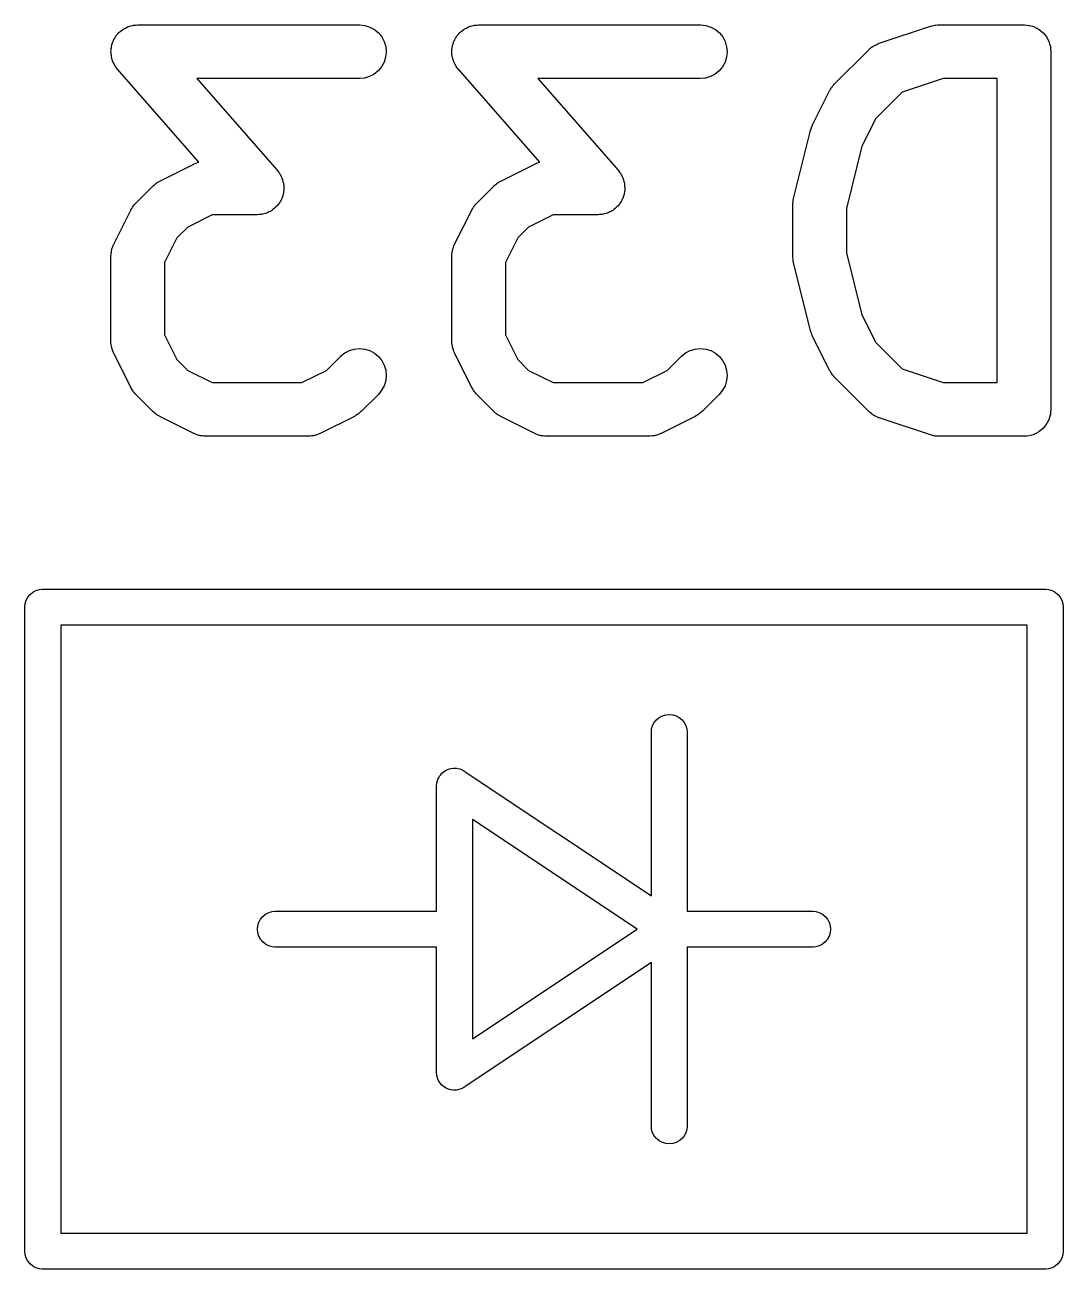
# Model space of a CAD drawing. Extents: x 1.7 to 12.3, y -5.9 to -2.3.
# Drawn here: x 6.2241 to 6.3384, y -4.0687 to -3.9317 of the extents above; entities that cross this region are included whole.
import ezdxf

# ---------------------------------------------------------------- set-up
doc = ezdxf.new("R2010")
doc.units = 0
doc.header["$MEASUREMENT"] = 0
doc.layers.add('BLACK', color=7, linetype='CONTINUOUS')

msp = doc.modelspace()

# ---------------------------------------------------------------- linework, layer by layer
at = {"layer": 'BLACK', "linetype": 'CONTINUOUS'}
for p, q in [((6.23479, -3.93235), (6.23493, -3.93223)), ((6.23493, -3.93223), (6.23503, -3.93218)), ((6.23503, -3.93218), (6.23511, -3.93212)), ((6.23511, -3.93212), (6.23528, -3.93205)), ((6.23528, -3.93205), (6.23544, -3.93196)), ((6.23544, -3.93196), (6.23554, -3.93193)), ((6.23554, -3.93193), (6.23564, -3.93189)), ((6.23564, -3.93189), (6.23582, -3.93185)), ((6.23582, -3.93185), (6.236, -3.93179)), ((6.236, -3.93179), (6.2361, -3.93178)), ((6.2361, -3.93178), (6.2362, -3.93176)), ((6.2362, -3.93176), (6.23638, -3.93176)), ((6.23638, -3.93176), (6.23657, -3.93174)), ((6.23657, -3.93174), (6.26094, -3.93174)), ((6.26094, -3.93174), (6.26098, -3.93174)), ((6.26098, -3.93174), (6.26155, -3.9318)), ((6.26155, -3.9318), (6.2621, -3.93198)), ((6.2621, -3.93198), (6.26261, -3.93225)), ((6.26261, -3.93225), (6.26305, -3.93262)), ((6.27229, -3.93235), (6.27243, -3.93223)), ((6.27243, -3.93223), (6.27252, -3.93218)), ((6.27252, -3.93218), (6.27261, -3.93212)), ((6.27261, -3.93212), (6.27278, -3.93205)), ((6.27278, -3.93205), (6.27294, -3.93196)), ((6.27294, -3.93196), (6.27304, -3.93193)), ((6.27304, -3.93193), (6.27313, -3.93189)), ((6.27313, -3.93189), (6.27331, -3.93185)), ((6.27331, -3.93185), (6.27349, -3.93179)), ((6.27349, -3.93179), (6.27359, -3.93178)), ((6.27359, -3.93178), (6.27369, -3.93176)), ((6.27369, -3.93176), (6.27388, -3.93176)), ((6.27388, -3.93176), (6.27406, -3.93174)), ((6.27406, -3.93174), (6.29844, -3.93174)), ((6.29844, -3.93174), (6.29848, -3.93174)), ((6.29848, -3.93174), (6.29905, -3.9318)), ((6.29905, -3.9318), (6.2996, -3.93198)), ((6.2996, -3.93198), (6.3001, -3.93225)), ((6.3001, -3.93225), (6.30055, -3.93262)), ((6.31812, -3.93376), (6.32375, -3.93189)), ((6.32375, -3.93189), (6.32379, -3.93188)), ((6.32379, -3.93188), (6.32395, -3.93184)), ((6.32395, -3.93184), (6.32411, -3.93179)), ((6.32411, -3.93179), (6.32423, -3.93178)), ((6.32423, -3.93178), (6.32435, -3.93176)), ((6.32435, -3.93176), (6.32452, -3.93175)), ((6.32452, -3.93175), (6.32468, -3.93174)), ((6.32468, -3.93174), (6.33406, -3.93174)), ((6.33406, -3.93174), (6.33408, -3.93174)), ((6.33408, -3.93174), (6.33408, -3.93174)), ((6.33408, -3.93174), (6.33408, -3.93174)), ((6.33408, -3.93174), (6.3341, -3.93174)), ((6.3341, -3.93174), (6.33438, -3.93177)), ((6.33438, -3.93177), (6.33465, -3.9318)), ((6.33465, -3.9318), (6.33466, -3.9318)), ((6.33466, -3.9318), (6.33467, -3.9318)), ((6.33467, -3.9318), (6.33493, -3.93189)), ((6.33493, -3.93189), (6.3352, -3.93197)), ((6.3352, -3.93197), (6.33521, -3.93197)), ((6.33521, -3.93197), (6.33522, -3.93198)), ((6.33522, -3.93198), (6.33546, -3.93211)), ((6.33546, -3.93211), (6.33571, -3.93224)), ((6.33571, -3.93224), (6.33572, -3.93225)), ((6.33572, -3.93225), (6.33572, -3.93225)), ((6.33572, -3.93225), (6.33594, -3.93243)), ((6.23379, -3.93372), (6.23385, -3.93355)), ((6.23385, -3.93355), (6.2339, -3.93345)), ((6.2339, -3.93345), (6.23393, -3.93336)), ((6.23393, -3.93336), (6.23403, -3.9332)), ((6.23403, -3.9332), (6.23412, -3.93304)), ((6.23412, -3.93304), (6.23419, -3.93296)), ((6.23419, -3.93296), (6.23424, -3.93287)), ((6.23424, -3.93287), (6.23437, -3.93274)), ((6.23437, -3.93274), (6.23449, -3.93259)), ((6.23449, -3.93259), (6.23457, -3.93253)), ((6.23457, -3.93253), (6.23464, -3.93245)), ((6.23464, -3.93245), (6.23479, -3.93235)), ((6.26305, -3.93262), (6.26341, -3.93307)), ((6.26341, -3.93307), (6.26368, -3.93358)), ((6.26368, -3.93358), (6.26384, -3.93414)), ((6.27129, -3.93372), (6.27134, -3.93355)), ((6.27134, -3.93355), (6.27139, -3.93345)), ((6.27139, -3.93345), (6.27143, -3.93336)), ((6.27143, -3.93336), (6.27153, -3.9332)), ((6.27153, -3.9332), (6.27162, -3.93304)), ((6.27162, -3.93304), (6.27168, -3.93296)), ((6.27168, -3.93296), (6.27174, -3.93287)), ((6.27174, -3.93287), (6.27187, -3.93274)), ((6.27187, -3.93274), (6.27198, -3.93259)), ((6.27198, -3.93259), (6.27206, -3.93253)), ((6.27206, -3.93253), (6.27214, -3.93245)), ((6.27214, -3.93245), (6.27229, -3.93235)), ((6.30055, -3.93262), (6.30091, -3.93307)), ((6.30091, -3.93307), (6.30117, -3.93358)), ((6.30117, -3.93358), (6.30134, -3.93414)), ((6.33594, -3.93243), (6.33615, -3.93261)), ((6.33615, -3.93261), (6.33616, -3.93262)), ((6.33616, -3.93262), (6.33617, -3.93262)), ((6.33617, -3.93262), (6.33634, -3.93284)), ((6.33634, -3.93284), (6.33652, -3.93306)), ((6.33652, -3.93306), (6.33652, -3.93307)), ((6.33652, -3.93307), (6.33653, -3.93307)), ((6.33653, -3.93307), (6.33666, -3.93332)), ((6.33666, -3.93332), (6.33679, -3.93356)), ((6.33679, -3.93356), (6.33679, -3.93357)), ((6.33679, -3.93357), (6.33679, -3.93358)), ((6.33679, -3.93358), (6.33687, -3.93385)), ((6.23362, -3.93446), (6.23366, -3.93428)), ((6.23363, -3.93457), (6.23362, -3.93446)), ((6.23362, -3.93467), (6.23363, -3.93457)), ((6.23363, -3.93485), (6.23362, -3.93467)), ((6.23364, -3.93504), (6.23363, -3.93485)), ((6.23366, -3.93514), (6.23364, -3.93504)), ((6.23366, -3.93428), (6.23368, -3.9341)), ((6.23368, -3.9341), (6.23371, -3.934)), ((6.23371, -3.934), (6.23372, -3.9339)), ((6.23372, -3.9339), (6.23379, -3.93372)), ((6.26389, -3.93471), (6.26383, -3.93528)), ((6.26384, -3.93414), (6.26389, -3.93471)), ((6.27111, -3.93467), (6.27112, -3.93457)), ((6.27113, -3.93485), (6.27111, -3.93467)), ((6.27112, -3.93446), (6.27115, -3.93428)), ((6.27112, -3.93457), (6.27112, -3.93446)), ((6.27113, -3.93504), (6.27113, -3.93485)), ((6.27115, -3.93514), (6.27113, -3.93504)), ((6.27115, -3.93428), (6.27117, -3.9341)), ((6.27117, -3.9341), (6.2712, -3.934)), ((6.2712, -3.934), (6.27122, -3.9339)), ((6.27122, -3.9339), (6.27129, -3.93372)), ((6.30139, -3.93471), (6.30133, -3.93528)), ((6.30134, -3.93414), (6.30139, -3.93471)), ((6.31322, -3.93823), (6.31697, -3.93448)), ((6.31697, -3.93448), (6.317, -3.93445)), ((6.317, -3.93445), (6.31707, -3.93439)), ((6.31707, -3.93439), (6.31713, -3.93433)), ((6.31713, -3.93433), (6.31729, -3.93421)), ((6.31729, -3.93421), (6.31745, -3.93409)), ((6.31745, -3.93409), (6.31753, -3.93405)), ((6.31753, -3.93405), (6.3176, -3.934)), ((6.3176, -3.934), (6.31778, -3.93392)), ((6.31778, -3.93392), (6.31796, -3.93382)), ((6.31796, -3.93382), (6.31805, -3.9338)), ((6.31805, -3.9338), (6.31812, -3.93376)), ((6.33687, -3.93385), (6.33695, -3.93412)), ((6.33695, -3.93412), (6.33695, -3.93413)), ((6.33695, -3.93413), (6.33696, -3.93414)), ((6.33696, -3.93414), (6.33698, -3.93441)), ((6.33698, -3.93441), (6.33701, -3.93469)), ((6.33701, -3.93469), (6.33701, -3.97406)), ((6.23367, -3.93524), (6.23366, -3.93514)), ((6.23372, -3.93542), (6.23367, -3.93524)), ((6.23376, -3.9356), (6.23372, -3.93542)), ((6.2338, -3.9357), (6.23376, -3.9356)), ((6.23383, -3.9358), (6.2338, -3.9357)), ((6.23392, -3.93596), (6.23383, -3.9358)), ((6.23399, -3.93613), (6.23392, -3.93596)), ((6.23405, -3.93622), (6.23399, -3.93613)), ((6.2341, -3.93631), (6.23405, -3.93622)), ((6.23421, -3.93645), (6.2341, -3.93631)), ((6.23432, -3.9366), (6.23421, -3.93645)), ((6.26339, -3.93634), (6.26302, -3.93679)), ((6.26366, -3.93583), (6.26339, -3.93634)), ((6.26383, -3.93528), (6.26366, -3.93583)), ((6.27116, -3.93524), (6.27115, -3.93514)), ((6.27122, -3.93542), (6.27116, -3.93524)), ((6.27126, -3.9356), (6.27122, -3.93542)), ((6.2713, -3.9357), (6.27126, -3.9356)), ((6.27133, -3.9358), (6.2713, -3.9357)), ((6.27141, -3.93596), (6.27133, -3.9358)), ((6.27149, -3.93613), (6.27141, -3.93596)), ((6.27155, -3.93622), (6.27149, -3.93613)), ((6.27159, -3.93631), (6.27155, -3.93622)), ((6.27171, -3.93645), (6.27159, -3.93631)), ((6.27181, -3.9366), (6.27171, -3.93645)), ((6.30088, -3.93634), (6.30052, -3.93679)), ((6.30116, -3.93583), (6.30088, -3.93634)), ((6.30133, -3.93528), (6.30116, -3.93583)), ((6.23435, -3.93663), (6.23432, -3.9366)), ((6.24328, -3.94685), (6.23435, -3.93663)), ((6.26094, -3.93764), (6.24308, -3.93764)), ((6.24308, -3.93764), (6.25191, -3.94774)), ((6.26151, -3.93759), (6.26094, -3.93764)), ((6.26207, -3.93742), (6.26151, -3.93759)), ((6.26257, -3.93715), (6.26207, -3.93742)), ((6.26302, -3.93679), (6.26257, -3.93715)), ((6.27184, -3.93663), (6.27181, -3.9366)), ((6.28078, -3.94685), (6.27184, -3.93663)), ((6.29844, -3.93764), (6.28057, -3.93764)), ((6.28057, -3.93764), (6.28941, -3.94774)), ((6.29901, -3.93759), (6.29844, -3.93764)), ((6.29956, -3.93742), (6.29901, -3.93759)), ((6.30007, -3.93715), (6.29956, -3.93742)), ((6.30052, -3.93679), (6.30007, -3.93715)), ((6.32516, -3.93764), (6.32065, -3.93915)), ((6.3311, -3.93764), (6.32516, -3.93764)), ((6.3311, -3.97111), (6.3311, -3.93764)), ((6.31079, -3.94274), (6.31267, -3.93899)), ((6.31267, -3.93899), (6.31269, -3.93896)), ((6.31269, -3.93896), (6.31278, -3.93882)), ((6.31278, -3.93882), (6.31286, -3.93867)), ((6.31286, -3.93867), (6.31293, -3.93858)), ((6.31293, -3.93858), (6.313, -3.93847)), ((6.313, -3.93847), (6.31312, -3.93835)), ((6.31312, -3.93835), (6.31322, -3.93823)), ((6.32065, -3.93915), (6.31774, -3.94206)), ((6.31058, -3.9433), (6.31059, -3.94328)), ((6.31059, -3.94328), (6.31069, -3.94303)), ((6.31069, -3.94303), (6.31078, -3.94277)), ((6.31078, -3.94277), (6.31079, -3.94276)), ((6.31079, -3.94276), (6.31079, -3.94274)), ((6.31774, -3.94206), (6.31622, -3.94509)), ((6.30869, -3.95085), (6.31057, -3.94335)), ((6.31057, -3.94335), (6.31058, -3.94331)), ((6.31058, -3.94331), (6.31058, -3.9433)), ((6.31622, -3.94509), (6.31451, -3.95193)), ((6.239, -3.94892), (6.24275, -3.94705)), ((6.24275, -3.94705), (6.24278, -3.94703)), ((6.24278, -3.94703), (6.24287, -3.947)), ((6.24287, -3.947), (6.24294, -3.94696)), ((6.24294, -3.94696), (6.24314, -3.9469)), ((6.24314, -3.9469), (6.24328, -3.94685)), ((6.27649, -3.94892), (6.28024, -3.94705)), ((6.28024, -3.94705), (6.28028, -3.94703)), ((6.28028, -3.94703), (6.28036, -3.947)), ((6.28036, -3.947), (6.28044, -3.94696)), ((6.28044, -3.94696), (6.28063, -3.9469)), ((6.28063, -3.9469), (6.28078, -3.94685)), ((6.25191, -3.94774), (6.25194, -3.94778)), ((6.25194, -3.94778), (6.25205, -3.94793)), ((6.25205, -3.94793), (6.25216, -3.94807)), ((6.25216, -3.94807), (6.25221, -3.94816)), ((6.25221, -3.94816), (6.25227, -3.94825)), ((6.25227, -3.94825), (6.25234, -3.94842)), ((6.25234, -3.94842), (6.25243, -3.94858)), ((6.25243, -3.94858), (6.25246, -3.94868)), ((6.25246, -3.94868), (6.2525, -3.94878)), ((6.28941, -3.94774), (6.28944, -3.94778)), ((6.28944, -3.94778), (6.28954, -3.94793)), ((6.28954, -3.94793), (6.28966, -3.94807)), ((6.28966, -3.94807), (6.28971, -3.94816)), ((6.28971, -3.94816), (6.28977, -3.94825)), ((6.28977, -3.94825), (6.28984, -3.94842)), ((6.28984, -3.94842), (6.28993, -3.94858)), ((6.28993, -3.94858), (6.28995, -3.94868)), ((6.28995, -3.94868), (6.29, -3.94878)), ((6.23636, -3.95135), (6.23823, -3.94948)), ((6.23823, -3.94948), (6.23826, -3.94945)), ((6.23826, -3.94945), (6.23839, -3.94934)), ((6.23839, -3.94934), (6.23851, -3.94923)), ((6.23851, -3.94923), (6.23861, -3.94916)), ((6.23861, -3.94916), (6.23871, -3.94909)), ((6.23871, -3.94909), (6.23886, -3.94901)), ((6.23886, -3.94901), (6.239, -3.94892)), ((6.2525, -3.94878), (6.25254, -3.94896)), ((6.25254, -3.94896), (6.25259, -3.94914)), ((6.2526, -3.9501), (6.25258, -3.95028)), ((6.25259, -3.94914), (6.2526, -3.94924)), ((6.2526, -3.94924), (6.25262, -3.94934)), ((6.25264, -3.94992), (6.2526, -3.9501)), ((6.25262, -3.94934), (6.25263, -3.94953)), ((6.25263, -3.94953), (6.25264, -3.94971)), ((6.25264, -3.94971), (6.25263, -3.94981)), ((6.25263, -3.94981), (6.25264, -3.94992)), ((6.27385, -3.95135), (6.27573, -3.94948)), ((6.27573, -3.94948), (6.27575, -3.94945)), ((6.27575, -3.94945), (6.27588, -3.94934)), ((6.27588, -3.94934), (6.27601, -3.94923)), ((6.27601, -3.94923), (6.27611, -3.94916)), ((6.27611, -3.94916), (6.27621, -3.94909)), ((6.27621, -3.94909), (6.27635, -3.94901)), ((6.27635, -3.94901), (6.27649, -3.94892)), ((6.29, -3.94878), (6.29004, -3.94896)), ((6.29004, -3.94896), (6.29009, -3.94914)), ((6.2901, -3.9501), (6.29008, -3.95028)), ((6.29009, -3.94914), (6.2901, -3.94924)), ((6.2901, -3.94924), (6.29012, -3.94934)), ((6.29013, -3.94992), (6.2901, -3.9501)), ((6.29012, -3.94934), (6.29012, -3.94953)), ((6.29012, -3.94953), (6.29014, -3.94971)), ((6.29014, -3.94971), (6.29013, -3.94981)), ((6.29013, -3.94981), (6.29013, -3.94992)), ((6.23613, -3.9516), (6.23625, -3.95148)), ((6.23625, -3.95148), (6.23636, -3.95135)), ((6.25202, -3.95151), (6.25189, -3.95164)), ((6.25207, -3.95142), (6.25202, -3.95151)), ((6.25214, -3.95134), (6.25207, -3.95142)), ((6.25223, -3.95118), (6.25214, -3.95134)), ((6.25233, -3.95102), (6.25223, -3.95118)), ((6.25236, -3.95092), (6.25233, -3.95102)), ((6.25241, -3.95083), (6.25236, -3.95092)), ((6.25247, -3.95066), (6.25241, -3.95083)), ((6.25254, -3.95048), (6.25247, -3.95066)), ((6.25255, -3.95038), (6.25254, -3.95048)), ((6.25258, -3.95028), (6.25255, -3.95038)), ((6.27363, -3.9516), (6.27375, -3.95148)), ((6.27375, -3.95148), (6.27385, -3.95135)), ((6.28951, -3.95151), (6.28939, -3.95164)), ((6.28957, -3.95142), (6.28951, -3.95151)), ((6.28964, -3.95134), (6.28957, -3.95142)), ((6.28972, -3.95118), (6.28964, -3.95134)), ((6.28982, -3.95102), (6.28972, -3.95118)), ((6.28986, -3.95092), (6.28982, -3.95102)), ((6.28991, -3.95083), (6.28986, -3.95092)), ((6.28996, -3.95066), (6.28991, -3.95083)), ((6.29003, -3.95048), (6.28996, -3.95066)), ((6.29005, -3.95038), (6.29003, -3.95048)), ((6.29008, -3.95028), (6.29005, -3.95038)), ((6.30861, -3.95142), (6.30864, -3.95118)), ((6.30861, -3.95147), (6.30861, -3.95142)), ((6.30861, -3.95152), (6.30861, -3.95147)), ((6.30864, -3.95118), (6.30867, -3.95095)), ((6.30867, -3.95095), (6.30869, -3.9509)), ((6.30869, -3.9509), (6.30869, -3.95085)), ((6.23393, -3.95587), (6.2358, -3.95212)), ((6.2358, -3.95212), (6.23582, -3.95208)), ((6.23582, -3.95208), (6.23591, -3.95194)), ((6.23591, -3.95194), (6.23599, -3.9518)), ((6.23599, -3.9518), (6.23607, -3.9517)), ((6.23607, -3.9517), (6.23613, -3.9516)), ((6.24476, -3.95264), (6.24207, -3.95399)), ((6.24969, -3.95264), (6.24476, -3.95264)), ((6.24988, -3.95262), (6.24969, -3.95264)), ((6.25006, -3.95262), (6.24988, -3.95262)), ((6.25016, -3.95259), (6.25006, -3.95262)), ((6.25027, -3.95258), (6.25016, -3.95259)), ((6.25044, -3.95253), (6.25027, -3.95258)), ((6.25062, -3.95249), (6.25044, -3.95253)), ((6.25072, -3.95245), (6.25062, -3.95249)), ((6.25082, -3.95242), (6.25072, -3.95245)), ((6.25098, -3.95233), (6.25082, -3.95242)), ((6.25115, -3.95226), (6.25098, -3.95233)), ((6.25123, -3.9522), (6.25115, -3.95226)), ((6.25133, -3.95215), (6.25123, -3.9522)), ((6.25147, -3.95203), (6.25133, -3.95215)), ((6.25162, -3.95192), (6.25147, -3.95203)), ((6.25169, -3.95185), (6.25162, -3.95192)), ((6.25177, -3.95178), (6.25169, -3.95185)), ((6.25189, -3.95164), (6.25177, -3.95178)), ((6.27142, -3.95587), (6.2733, -3.95212)), ((6.2733, -3.95212), (6.27332, -3.95208)), ((6.27332, -3.95208), (6.27341, -3.95194)), ((6.27341, -3.95194), (6.27349, -3.9518)), ((6.27349, -3.9518), (6.27356, -3.9517)), ((6.27356, -3.9517), (6.27363, -3.9516)), ((6.28226, -3.95264), (6.27956, -3.95399)), ((6.28719, -3.95264), (6.28226, -3.95264)), ((6.28737, -3.95262), (6.28719, -3.95264)), ((6.28756, -3.95262), (6.28737, -3.95262)), ((6.28766, -3.95259), (6.28756, -3.95262)), ((6.28776, -3.95258), (6.28766, -3.95259)), ((6.28794, -3.95253), (6.28776, -3.95258)), ((6.28812, -3.95249), (6.28794, -3.95253)), ((6.28821, -3.95245), (6.28812, -3.95249)), ((6.28831, -3.95242), (6.28821, -3.95245)), ((6.28848, -3.95233), (6.28831, -3.95242)), ((6.28865, -3.95226), (6.28848, -3.95233)), ((6.28873, -3.9522), (6.28865, -3.95226)), ((6.28882, -3.95215), (6.28873, -3.9522)), ((6.28896, -3.95203), (6.28882, -3.95215)), ((6.28912, -3.95192), (6.28896, -3.95203)), ((6.28919, -3.95185), (6.28912, -3.95192)), ((6.28927, -3.95178), (6.28919, -3.95185)), ((6.28939, -3.95164), (6.28927, -3.95178)), ((6.30861, -3.95156), (6.30861, -3.95152)), ((6.30861, -3.95719), (6.30861, -3.95156)), ((6.31451, -3.95193), (6.31451, -3.95682)), ((6.24207, -3.95399), (6.24087, -3.95519)), ((6.27956, -3.95399), (6.27837, -3.95519)), ((6.24087, -3.95519), (6.23952, -3.95788)), ((6.27837, -3.95519), (6.27702, -3.95788)), ((6.23362, -3.95697), (6.23366, -3.95677)), ((6.23363, -3.95706), (6.23362, -3.95697)), ((6.23366, -3.95677), (6.23368, -3.95657)), ((6.23368, -3.95657), (6.23371, -3.95649)), ((6.23371, -3.95649), (6.23372, -3.9564)), ((6.23372, -3.9564), (6.23379, -3.95622)), ((6.23379, -3.95622), (6.23385, -3.95602)), ((6.23385, -3.95602), (6.2339, -3.95595)), ((6.2339, -3.95595), (6.23393, -3.95587)), ((6.27112, -3.95697), (6.27115, -3.95677)), ((6.27112, -3.95706), (6.27112, -3.95697)), ((6.27115, -3.95677), (6.27118, -3.95657)), ((6.27118, -3.95657), (6.2712, -3.95649)), ((6.2712, -3.95649), (6.27122, -3.9564)), ((6.27122, -3.9564), (6.27129, -3.95622)), ((6.27129, -3.95622), (6.27135, -3.95602)), ((6.27135, -3.95602), (6.27139, -3.95595)), ((6.27139, -3.95595), (6.27142, -3.95587)), ((6.31451, -3.95682), (6.31622, -3.96366)), ((6.23362, -3.95715), (6.23363, -3.95706)), ((6.23362, -3.95719), (6.23362, -3.95715)), ((6.23362, -3.96656), (6.23362, -3.95719)), ((6.23952, -3.95788), (6.23952, -3.96586)), ((6.27111, -3.95715), (6.27112, -3.95706)), ((6.27111, -3.95719), (6.27111, -3.95715)), ((6.27111, -3.96656), (6.27111, -3.95719)), ((6.27702, -3.95788), (6.27702, -3.96586)), ((6.30861, -3.95724), (6.30861, -3.95719)), ((6.30861, -3.95729), (6.30861, -3.95724)), ((6.30864, -3.95753), (6.30861, -3.95729)), ((6.30866, -3.95776), (6.30864, -3.95753)), ((6.30868, -3.95781), (6.30866, -3.95776)), ((6.30868, -3.95786), (6.30868, -3.95781)), ((6.30869, -3.9579), (6.30868, -3.95786)), ((6.31057, -3.9654), (6.30869, -3.9579)), ((6.31622, -3.96366), (6.31774, -3.96669)), ((6.23362, -3.96665), (6.23362, -3.96656)), ((6.23952, -3.96586), (6.24087, -3.96856)), ((6.27112, -3.96665), (6.27111, -3.96656)), ((6.27702, -3.96586), (6.27837, -3.96856)), ((6.31057, -3.96542), (6.31057, -3.9654)), ((6.31058, -3.96543), (6.31057, -3.96542)), ((6.31067, -3.96568), (6.31058, -3.96543)), ((6.31076, -3.96595), (6.31067, -3.96568)), ((6.31077, -3.96596), (6.31076, -3.96595)), ((6.31077, -3.96597), (6.31077, -3.96596)), ((6.31079, -3.96601), (6.31077, -3.96597)), ((6.31267, -3.96976), (6.31079, -3.96601)), ((6.23362, -3.96673), (6.23362, -3.96665)), ((6.23365, -3.96693), (6.23362, -3.96673)), ((6.23367, -3.96713), (6.23365, -3.96693)), ((6.2337, -3.96722), (6.23367, -3.96713)), ((6.23371, -3.9673), (6.2337, -3.96722)), ((6.23378, -3.96749), (6.23371, -3.9673)), ((6.23384, -3.96769), (6.23378, -3.96749)), ((6.23388, -3.96776), (6.23384, -3.96769)), ((6.23391, -3.96784), (6.23388, -3.96776)), ((6.23393, -3.96788), (6.23391, -3.96784)), ((6.2358, -3.97163), (6.23393, -3.96788)), ((6.25888, -3.96819), (6.25933, -3.96783)), ((6.25933, -3.96783), (6.25984, -3.96757)), ((6.25984, -3.96757), (6.2604, -3.96741)), ((6.2604, -3.96741), (6.26097, -3.96736)), ((6.26097, -3.96736), (6.26154, -3.96742)), ((6.26154, -3.96742), (6.26209, -3.96759)), ((6.26209, -3.96759), (6.2626, -3.96787)), ((6.2626, -3.96787), (6.26304, -3.96824)), ((6.27112, -3.96673), (6.27112, -3.96665)), ((6.27115, -3.96693), (6.27112, -3.96673)), ((6.27117, -3.96713), (6.27115, -3.96693)), ((6.27119, -3.96722), (6.27117, -3.96713)), ((6.27121, -3.9673), (6.27119, -3.96722)), ((6.27128, -3.96749), (6.27121, -3.9673)), ((6.27133, -3.96769), (6.27128, -3.96749)), ((6.27137, -3.96776), (6.27133, -3.96769)), ((6.2714, -3.96784), (6.27137, -3.96776)), ((6.27142, -3.96788), (6.2714, -3.96784)), ((6.2733, -3.97163), (6.27142, -3.96788)), ((6.29638, -3.96819), (6.29683, -3.96783)), ((6.29683, -3.96783), (6.29734, -3.96757)), ((6.29734, -3.96757), (6.29789, -3.96741)), ((6.29789, -3.96741), (6.29847, -3.96736)), ((6.29847, -3.96736), (6.29904, -3.96742)), ((6.29904, -3.96742), (6.29959, -3.96759)), ((6.29959, -3.96759), (6.3001, -3.96787)), ((6.3001, -3.96787), (6.30054, -3.96824)), ((6.31774, -3.96669), (6.32065, -3.9696)), ((6.24087, -3.96856), (6.24207, -3.96976)), ((6.25732, -3.96976), (6.25885, -3.96822)), ((6.25885, -3.96822), (6.25888, -3.96819)), ((6.26304, -3.96824), (6.26341, -3.96869)), ((6.26341, -3.96869), (6.26367, -3.9692)), ((6.26367, -3.9692), (6.26384, -3.96975)), ((6.27837, -3.96856), (6.27956, -3.96976)), ((6.29481, -3.96976), (6.29635, -3.96822)), ((6.29635, -3.96822), (6.29638, -3.96819)), ((6.30054, -3.96824), (6.3009, -3.96869)), ((6.3009, -3.96869), (6.30117, -3.9692)), ((6.30117, -3.9692), (6.30133, -3.96975)), ((6.24207, -3.96976), (6.24476, -3.97111)), ((6.25462, -3.97111), (6.25732, -3.96976)), ((6.26384, -3.96975), (6.26389, -3.97032)), ((6.26389, -3.97032), (6.26384, -3.97089)), ((6.27956, -3.96976), (6.28226, -3.97111)), ((6.29211, -3.97111), (6.29481, -3.96976)), ((6.30133, -3.96975), (6.30139, -3.97032)), ((6.30139, -3.97032), (6.30133, -3.97089)), ((6.31276, -3.9699), (6.31267, -3.96976)), ((6.31283, -3.97004), (6.31276, -3.9699)), ((6.31291, -3.97014), (6.31283, -3.97004)), ((6.31297, -3.97024), (6.31291, -3.97014)), ((6.31309, -3.97036), (6.31297, -3.97024)), ((6.31319, -3.97049), (6.31309, -3.97036)), ((6.31322, -3.97052), (6.31319, -3.97049)), ((6.31697, -3.97427), (6.31322, -3.97052)), ((6.32065, -3.9696), (6.32516, -3.97111)), ((6.23589, -3.97177), (6.2358, -3.97163)), ((6.23597, -3.97192), (6.23589, -3.97177)), ((6.23604, -3.97201), (6.23597, -3.97192)), ((6.23611, -3.97212), (6.23604, -3.97201)), ((6.24476, -3.97111), (6.25462, -3.97111)), ((6.26339, -3.97195), (6.26303, -3.9724)), ((6.26367, -3.97145), (6.26339, -3.97195)), ((6.26384, -3.97089), (6.26367, -3.97145)), ((6.27339, -3.97177), (6.2733, -3.97163)), ((6.27346, -3.97192), (6.27339, -3.97177)), ((6.27354, -3.97201), (6.27346, -3.97192)), ((6.2736, -3.97212), (6.27354, -3.97201)), ((6.28226, -3.97111), (6.29211, -3.97111)), ((6.30089, -3.97195), (6.30052, -3.9724)), ((6.30116, -3.97145), (6.30089, -3.97195)), ((6.30133, -3.97089), (6.30116, -3.97145)), ((6.32516, -3.97111), (6.3311, -3.97111)), ((6.23622, -3.97224), (6.23611, -3.97212)), ((6.23633, -3.97237), (6.23622, -3.97224)), ((6.23636, -3.9724), (6.23633, -3.97237)), ((6.23823, -3.97427), (6.23636, -3.9724)), ((6.26303, -3.9724), (6.26115, -3.97427)), ((6.27372, -3.97224), (6.2736, -3.97212)), ((6.27382, -3.97237), (6.27372, -3.97224)), ((6.27385, -3.9724), (6.27382, -3.97237)), ((6.27573, -3.97427), (6.27385, -3.9724)), ((6.30052, -3.9724), (6.29865, -3.97427)), ((6.23836, -3.97438), (6.23823, -3.97427)), ((6.23848, -3.97449), (6.23836, -3.97438)), ((6.23858, -3.97456), (6.23848, -3.97449)), ((6.23868, -3.97464), (6.23858, -3.97456)), ((6.23882, -3.97472), (6.23868, -3.97464)), ((6.23896, -3.97481), (6.23882, -3.97472)), ((6.26053, -3.97474), (6.26039, -3.97483)), ((6.26067, -3.97466), (6.26053, -3.97474)), ((6.26077, -3.97459), (6.26067, -3.97466)), ((6.26087, -3.97452), (6.26077, -3.97459)), ((6.26099, -3.97441), (6.26087, -3.97452)), ((6.26112, -3.9743), (6.26099, -3.97441)), ((6.26115, -3.97427), (6.26112, -3.9743)), ((6.27585, -3.97438), (6.27573, -3.97427)), ((6.27597, -3.97449), (6.27585, -3.97438)), ((6.27608, -3.97456), (6.27597, -3.97449)), ((6.27617, -3.97464), (6.27608, -3.97456)), ((6.27632, -3.97472), (6.27617, -3.97464)), ((6.27646, -3.97481), (6.27632, -3.97472)), ((6.29802, -3.97474), (6.29788, -3.97483)), ((6.29817, -3.97466), (6.29802, -3.97474)), ((6.29827, -3.97459), (6.29817, -3.97466)), ((6.29837, -3.97452), (6.29827, -3.97459)), ((6.29849, -3.97441), (6.29837, -3.97452)), ((6.29862, -3.9743), (6.29849, -3.97441)), ((6.29865, -3.97427), (6.29862, -3.9743)), ((6.31704, -3.97433), (6.31697, -3.97427)), ((6.3171, -3.97439), (6.31704, -3.97433)), ((6.31726, -3.97451), (6.3171, -3.97439)), ((6.31742, -3.97464), (6.31726, -3.97451)), ((6.31749, -3.97468), (6.31742, -3.97464)), ((6.31756, -3.97473), (6.31749, -3.97468)), ((6.31775, -3.97482), (6.31756, -3.97473)), ((6.33694, -3.97467), (6.33686, -3.97494)), ((6.33695, -3.97466), (6.33694, -3.97467)), ((6.33698, -3.97438), (6.33695, -3.97465)), ((6.33695, -3.97465), (6.33695, -3.97466)), ((6.33701, -3.9741), (6.33698, -3.97438)), ((6.33701, -3.97406), (6.33701, -3.97408)), ((6.33701, -3.97408), (6.33701, -3.97408)), ((6.33701, -3.97408), (6.33701, -3.97408)), ((6.33701, -3.97408), (6.33701, -3.9741)), ((6.239, -3.97483), (6.23896, -3.97481)), ((6.24275, -3.9767), (6.239, -3.97483)), ((6.26039, -3.97483), (6.25664, -3.9767)), ((6.27649, -3.97483), (6.27646, -3.97481)), ((6.28024, -3.9767), (6.27649, -3.97483)), ((6.29788, -3.97483), (6.29413, -3.9767)), ((6.31792, -3.97491), (6.31775, -3.97482)), ((6.31801, -3.97494), (6.31792, -3.97491)), ((6.31809, -3.97497), (6.31801, -3.97494)), ((6.31812, -3.97499), (6.31809, -3.97497)), ((6.32375, -3.97686), (6.31812, -3.97499)), ((6.33631, -3.97594), (6.33614, -3.97616)), ((6.33649, -3.97573), (6.33631, -3.97594)), ((6.3365, -3.97572), (6.33649, -3.97573)), ((6.33664, -3.97547), (6.3365, -3.97571)), ((6.3365, -3.97571), (6.3365, -3.97572)), ((6.33677, -3.97522), (6.33664, -3.97547)), ((6.33678, -3.9752), (6.33677, -3.97521)), ((6.33677, -3.97521), (6.33677, -3.97522)), ((6.33686, -3.97494), (6.33678, -3.9752)), ((6.24283, -3.97673), (6.24275, -3.9767)), ((6.2429, -3.97677), (6.24283, -3.97673)), ((6.2431, -3.97684), (6.2429, -3.97677)), ((6.24329, -3.97691), (6.2431, -3.97684)), ((6.24337, -3.97692), (6.24329, -3.97691)), ((6.24345, -3.97695), (6.24337, -3.97692)), ((6.24365, -3.97697), (6.24345, -3.97695)), ((6.24385, -3.97701), (6.24365, -3.97697)), ((6.24394, -3.977), (6.24385, -3.97701)), ((6.24403, -3.97701), (6.24394, -3.977)), ((6.24407, -3.97701), (6.24403, -3.97701)), ((6.25532, -3.97701), (6.24407, -3.97701)), ((6.2554, -3.977), (6.25532, -3.97701)), ((6.25549, -3.97701), (6.2554, -3.977)), ((6.25569, -3.97698), (6.25549, -3.97701)), ((6.25589, -3.97696), (6.25569, -3.97698)), ((6.25597, -3.97693), (6.25589, -3.97696)), ((6.25606, -3.97692), (6.25597, -3.97693)), ((6.25625, -3.97685), (6.25606, -3.97692)), ((6.25644, -3.97679), (6.25625, -3.97685)), ((6.25652, -3.97675), (6.25644, -3.97679)), ((6.2566, -3.97672), (6.25652, -3.97675)), ((6.25664, -3.9767), (6.2566, -3.97672)), ((6.28032, -3.97673), (6.28024, -3.9767)), ((6.2804, -3.97677), (6.28032, -3.97673)), ((6.28059, -3.97684), (6.2804, -3.97677)), ((6.28078, -3.97691), (6.28059, -3.97684)), ((6.28087, -3.97692), (6.28078, -3.97691)), ((6.28095, -3.97695), (6.28087, -3.97692)), ((6.28115, -3.97697), (6.28095, -3.97695)), ((6.28135, -3.97701), (6.28115, -3.97697)), ((6.28144, -3.977), (6.28135, -3.97701)), ((6.28152, -3.97701), (6.28144, -3.977)), ((6.28156, -3.97701), (6.28152, -3.97701)), ((6.29281, -3.97701), (6.28156, -3.97701)), ((6.2929, -3.977), (6.29281, -3.97701)), ((6.29298, -3.97701), (6.2929, -3.977)), ((6.29318, -3.97698), (6.29298, -3.97701)), ((6.29339, -3.97696), (6.29318, -3.97698)), ((6.29347, -3.97693), (6.29339, -3.97696)), ((6.29355, -3.97692), (6.29347, -3.97693)), ((6.29374, -3.97685), (6.29355, -3.97692)), ((6.29394, -3.97679), (6.29374, -3.97685)), ((6.29401, -3.97675), (6.29394, -3.97679)), ((6.2941, -3.97672), (6.29401, -3.97675)), ((6.29413, -3.9767), (6.2941, -3.97672)), ((6.32391, -3.9769), (6.32375, -3.97686)), ((6.32407, -3.97695), (6.32391, -3.9769)), ((6.32419, -3.97696), (6.32407, -3.97695)), ((6.32431, -3.97699), (6.32419, -3.97696)), ((6.32448, -3.97699), (6.32431, -3.97699)), ((6.32464, -3.97701), (6.32448, -3.97699)), ((6.32468, -3.97701), (6.32464, -3.97701)), ((6.33406, -3.97701), (6.32468, -3.97701)), ((6.33433, -3.97699), (6.33406, -3.97701)), ((6.33461, -3.97696), (6.33433, -3.97699)), ((6.33462, -3.97696), (6.33461, -3.97696)), ((6.33463, -3.97696), (6.33462, -3.97696)), ((6.3349, -3.97688), (6.33463, -3.97696)), ((6.33516, -3.9768), (6.3349, -3.97688)), ((6.33517, -3.97679), (6.33516, -3.9768)), ((6.33518, -3.97679), (6.33517, -3.97679)), ((6.33543, -3.97666), (6.33518, -3.97679)), ((6.33567, -3.97653), (6.33543, -3.97666)), ((6.33568, -3.97652), (6.33567, -3.97653)), ((6.33569, -3.97652), (6.33568, -3.97652)), ((6.33591, -3.97634), (6.33569, -3.97652)), ((6.33612, -3.97617), (6.33591, -3.97634)), ((6.33613, -3.97616), (6.33612, -3.97617)), ((6.33614, -3.97616), (6.33613, -3.97616)), ((6.22537, -3.99399), (6.22575, -3.99388)), ((6.22575, -3.99388), (6.22604, -3.99385)), ((6.22604, -3.99385), (6.22613, -3.99384)), ((6.22613, -3.99384), (6.22623, -3.99385)), ((6.22623, -3.99385), (6.33627, -3.99385)), ((6.33627, -3.99385), (6.33637, -3.99384)), ((6.33637, -3.99384), (6.33646, -3.99385)), ((6.33646, -3.99385), (6.33675, -3.99388)), ((6.33675, -3.99388), (6.33713, -3.99399)), ((6.22419, -3.99543), (6.2243, -3.99506)), ((6.2243, -3.99506), (6.22449, -3.99472)), ((6.22449, -3.99472), (6.22473, -3.99442)), ((6.22473, -3.99442), (6.22503, -3.99417)), ((6.22503, -3.99417), (6.22537, -3.99399)), ((6.33713, -3.99399), (6.33747, -3.99417)), ((6.33747, -3.99417), (6.33777, -3.99442)), ((6.33777, -3.99442), (6.33801, -3.99472)), ((6.33801, -3.99472), (6.3382, -3.99506)), ((6.3382, -3.99506), (6.33831, -3.99543)), ((6.22415, -3.99582), (6.22419, -3.99543)), ((6.22416, -3.99591), (6.22415, -3.99582)), ((6.22416, -4.06659), (6.22416, -3.99591)), ((6.33831, -3.99543), (6.33835, -3.99582)), ((6.33835, -3.99582), (6.33834, -3.99591)), ((6.33834, -3.99591), (6.33834, -4.06659)), ((6.2281, -3.99779), (6.2281, -4.06471)), ((6.3344, -3.99779), (6.2281, -3.99779)), ((6.3344, -4.06471), (6.3344, -3.99779)), ((6.29464, -4.00766), (6.29503, -4.00762)), ((6.29503, -4.00762), (6.29542, -4.00766)), ((6.29309, -4.00921), (6.2932, -4.00884)), ((6.2932, -4.00884), (6.29338, -4.0085)), ((6.29338, -4.0085), (6.29363, -4.0082)), ((6.29363, -4.0082), (6.29393, -4.00795)), ((6.29393, -4.00795), (6.29427, -4.00777)), ((6.29427, -4.00777), (6.29464, -4.00766)), ((6.29542, -4.00766), (6.29579, -4.00777)), ((6.29579, -4.00777), (6.29613, -4.00795)), ((6.29613, -4.00795), (6.29643, -4.0082)), ((6.29643, -4.0082), (6.29667, -4.0085)), ((6.29667, -4.0085), (6.29686, -4.00884)), ((6.29686, -4.00884), (6.29697, -4.00921)), ((6.29306, -4.0095), (6.29309, -4.00921)), ((6.29306, -4.02757), (6.29306, -4.0095)), ((6.29697, -4.00921), (6.297, -4.0095)), ((6.297, -4.0095), (6.297, -4.02928)), ((6.26967, -4.01458), (6.26976, -4.0144)), ((6.26976, -4.0144), (6.26989, -4.01425)), ((6.26976, -4.0144), (6.26976, -4.0144)), ((6.26976, -4.0144), (6.26976, -4.0144)), ((6.26989, -4.01425), (6.27001, -4.0141)), ((6.27001, -4.0141), (6.27017, -4.01397)), ((6.27001, -4.0141), (6.27001, -4.0141)), ((6.27001, -4.0141), (6.27001, -4.0141)), ((6.27017, -4.01397), (6.27031, -4.01386)), ((6.27031, -4.01386), (6.2705, -4.01376)), ((6.27031, -4.01386), (6.27031, -4.01386)), ((6.27031, -4.01386), (6.27031, -4.01386)), ((6.2705, -4.01376), (6.27065, -4.01368)), ((6.27065, -4.01367), (6.27086, -4.01361)), ((6.27065, -4.01368), (6.27065, -4.01367)), ((6.27065, -4.01368), (6.27065, -4.01368)), ((6.27086, -4.01361), (6.27102, -4.01356)), ((6.27102, -4.01356), (6.27125, -4.01354)), ((6.27102, -4.01356), (6.27102, -4.01356)), ((6.27102, -4.01356), (6.27102, -4.01356)), ((6.27125, -4.01354), (6.27141, -4.01352)), ((6.27141, -4.01352), (6.27141, -4.01352)), ((6.27141, -4.01352), (6.27141, -4.01352)), ((6.27141, -4.01352), (6.27164, -4.01355)), ((6.27164, -4.01355), (6.27179, -4.01356)), ((6.27179, -4.01356), (6.27179, -4.01356)), ((6.27179, -4.01356), (6.27179, -4.01356)), ((6.27179, -4.01356), (6.27199, -4.01362)), ((6.27199, -4.01362), (6.27216, -4.01367)), ((6.27216, -4.01367), (6.27216, -4.01367)), ((6.27216, -4.01367), (6.27216, -4.01367)), ((6.27216, -4.01367), (6.27233, -4.01376)), ((6.27233, -4.01376), (6.27242, -4.01381)), ((6.27242, -4.01381), (6.27242, -4.01381)), ((6.27242, -4.01381), (6.27251, -4.01386)), ((6.27251, -4.01386), (6.27258, -4.01392)), ((6.27258, -4.01392), (6.29306, -4.02757)), ((6.26943, -4.0155), (6.26944, -4.01541)), ((6.26944, -4.0156), (6.26943, -4.0155)), ((6.26944, -4.01541), (6.26945, -4.01527)), ((6.26944, -4.01541), (6.26944, -4.01541)), ((6.26944, -4.02928), (6.26944, -4.0156)), ((6.26945, -4.01527), (6.26947, -4.01512)), ((6.26947, -4.01512), (6.26953, -4.01492)), ((6.26947, -4.01512), (6.26947, -4.01512)), ((6.26947, -4.01512), (6.26947, -4.01512)), ((6.26953, -4.01492), (6.26958, -4.01475)), ((6.26958, -4.01475), (6.26967, -4.01458)), ((6.26958, -4.01475), (6.26958, -4.01475)), ((6.26958, -4.01475), (6.26958, -4.01475)), ((6.29148, -4.03125), (6.27338, -4.01918)), ((6.27338, -4.01918), (6.27338, -4.03115)), ((6.25062, -4.02961), (6.25097, -4.02942)), ((6.25097, -4.02942), (6.25134, -4.02931)), ((6.25134, -4.02931), (6.25163, -4.02928)), ((6.25163, -4.02928), (6.26944, -4.02928)), ((6.297, -4.02928), (6.31087, -4.02928)), ((6.31087, -4.02928), (6.31116, -4.02931)), ((6.31116, -4.02931), (6.31153, -4.02942)), ((6.31153, -4.02942), (6.31188, -4.02961)), ((6.24974, -4.03125), (6.24978, -4.03086)), ((6.24978, -4.03086), (6.24989, -4.03049)), ((6.24989, -4.03049), (6.25008, -4.03015)), ((6.25008, -4.03015), (6.25032, -4.02985)), ((6.25032, -4.02985), (6.25062, -4.02961)), ((6.31188, -4.02961), (6.31218, -4.02985)), ((6.31218, -4.02985), (6.31242, -4.03015)), ((6.31242, -4.03015), (6.3126, -4.03049)), ((6.3126, -4.03049), (6.31272, -4.03086)), ((6.31272, -4.03086), (6.31276, -4.03125)), ((6.24978, -4.03164), (6.24974, -4.03125)), ((6.24989, -4.03201), (6.24978, -4.03164)), ((6.25008, -4.03235), (6.24989, -4.03201)), ((6.27338, -4.03115), (6.27339, -4.03125)), ((6.27339, -4.03125), (6.27338, -4.03135)), ((6.27338, -4.04332), (6.29148, -4.03125)), ((6.27338, -4.03135), (6.27338, -4.04332)), ((6.3126, -4.03201), (6.31242, -4.03235)), ((6.31272, -4.03164), (6.3126, -4.03201)), ((6.31276, -4.03125), (6.31272, -4.03164)), ((6.25032, -4.03265), (6.25008, -4.03235)), ((6.25062, -4.03289), (6.25032, -4.03265)), ((6.25097, -4.03308), (6.25062, -4.03289)), ((6.25134, -4.03319), (6.25097, -4.03308)), ((6.25163, -4.03322), (6.25134, -4.03319)), ((6.26944, -4.03322), (6.25163, -4.03322)), ((6.26944, -4.0469), (6.26944, -4.03322)), ((6.31087, -4.03322), (6.297, -4.03322)), ((6.297, -4.03322), (6.297, -4.053)), ((6.31116, -4.03319), (6.31087, -4.03322)), ((6.31153, -4.03308), (6.31116, -4.03319)), ((6.31188, -4.03289), (6.31153, -4.03308)), ((6.31218, -4.03265), (6.31188, -4.03289)), ((6.31242, -4.03235), (6.31218, -4.03265)), ((6.29306, -4.03493), (6.27258, -4.04858)), ((6.29306, -4.053), (6.29306, -4.03493)), ((6.26943, -4.047), (6.26944, -4.0469)), ((6.26944, -4.04709), (6.26943, -4.047)), ((6.26945, -4.04719), (6.26944, -4.04709)), ((6.26944, -4.04709), (6.26944, -4.04709)), ((6.26947, -4.04738), (6.26945, -4.04719)), ((6.26952, -4.04756), (6.26947, -4.04738)), ((6.26947, -4.04738), (6.26947, -4.04738)), ((6.26947, -4.04738), (6.26947, -4.04738)), ((6.26958, -4.04775), (6.26952, -4.04756)), ((6.26966, -4.04791), (6.26958, -4.04775)), ((6.26958, -4.04775), (6.26958, -4.04775)), ((6.26958, -4.04775), (6.26958, -4.04775)), ((6.26976, -4.0481), (6.26966, -4.04791)), ((6.26988, -4.04824), (6.26976, -4.0481)), ((6.26976, -4.0481), (6.26976, -4.0481)), ((6.26976, -4.0481), (6.26976, -4.0481)), ((6.27001, -4.0484), (6.26988, -4.04824)), ((6.27015, -4.04852), (6.27001, -4.0484)), ((6.27001, -4.0484), (6.27001, -4.0484)), ((6.27001, -4.0484), (6.27001, -4.0484)), ((6.27031, -4.04864), (6.27015, -4.04852)), ((6.27048, -4.04873), (6.27031, -4.04864)), ((6.27031, -4.04864), (6.27031, -4.04864)), ((6.27031, -4.04864), (6.27031, -4.04864)), ((6.27242, -4.04869), (6.27234, -4.04873)), ((6.27251, -4.04864), (6.27242, -4.04869)), ((6.27242, -4.04869), (6.27242, -4.04869)), ((6.27258, -4.04858), (6.27251, -4.04864)), ((6.27065, -4.04882), (6.27048, -4.04873)), ((6.27065, -4.04883), (6.27065, -4.04882)), ((6.27065, -4.04882), (6.27065, -4.04882)), ((6.27085, -4.04889), (6.27065, -4.04883)), ((6.27102, -4.04894), (6.27085, -4.04889)), ((6.27125, -4.04896), (6.27102, -4.04894)), ((6.27102, -4.04894), (6.27102, -4.04894)), ((6.27102, -4.04894), (6.27102, -4.04894)), ((6.27141, -4.04898), (6.27125, -4.04896)), ((6.27164, -4.04895), (6.27141, -4.04898)), ((6.27141, -4.04898), (6.27141, -4.04898)), ((6.27141, -4.04898), (6.27141, -4.04898)), ((6.27179, -4.04894), (6.27164, -4.04895)), ((6.272, -4.04887), (6.27179, -4.04894)), ((6.27179, -4.04894), (6.27179, -4.04894)), ((6.27179, -4.04894), (6.27179, -4.04894)), ((6.27216, -4.04883), (6.272, -4.04887)), ((6.27234, -4.04873), (6.27216, -4.04883)), ((6.27216, -4.04883), (6.27216, -4.04883)), ((6.27216, -4.04883), (6.27216, -4.04883)), ((6.29309, -4.05329), (6.29306, -4.053)), ((6.2932, -4.05366), (6.29309, -4.05329)), ((6.29338, -4.054), (6.2932, -4.05366)), ((6.29363, -4.0543), (6.29338, -4.054)), ((6.29667, -4.054), (6.29643, -4.0543)), ((6.29686, -4.05366), (6.29667, -4.054)), ((6.29697, -4.05329), (6.29686, -4.05366)), ((6.297, -4.053), (6.29697, -4.05329)), ((6.29393, -4.05455), (6.29363, -4.0543)), ((6.29427, -4.05473), (6.29393, -4.05455)), ((6.29464, -4.05484), (6.29427, -4.05473)), ((6.29503, -4.05488), (6.29464, -4.05484)), ((6.29542, -4.05484), (6.29503, -4.05488)), ((6.29579, -4.05473), (6.29542, -4.05484)), ((6.29613, -4.05455), (6.29579, -4.05473)), ((6.29643, -4.0543), (6.29613, -4.05455)), ((6.2281, -4.06471), (6.3344, -4.06471)), ((6.22415, -4.06668), (6.22416, -4.06659)), ((6.22419, -4.06707), (6.22415, -4.06668)), ((6.2243, -4.06744), (6.22419, -4.06707)), ((6.22449, -4.06778), (6.2243, -4.06744)), ((6.22473, -4.06808), (6.22449, -4.06778)), ((6.33801, -4.06778), (6.33777, -4.06808)), ((6.3382, -4.06744), (6.33801, -4.06778)), ((6.33831, -4.06707), (6.3382, -4.06744)), ((6.33835, -4.06668), (6.33831, -4.06707)), ((6.33834, -4.06659), (6.33835, -4.06668)), ((6.22503, -4.06833), (6.22473, -4.06808)), ((6.22537, -4.06851), (6.22503, -4.06833)), ((6.22575, -4.06862), (6.22537, -4.06851)), ((6.22604, -4.06865), (6.22575, -4.06862)), ((6.22613, -4.06866), (6.22604, -4.06865)), ((6.22623, -4.06865), (6.22613, -4.06866)), ((6.33627, -4.06865), (6.22623, -4.06865)), ((6.33637, -4.06866), (6.33627, -4.06865)), ((6.33646, -4.06865), (6.33637, -4.06866)), ((6.33675, -4.06862), (6.33646, -4.06865)), ((6.33713, -4.06851), (6.33675, -4.06862)), ((6.33747, -4.06833), (6.33713, -4.06851)), ((6.33777, -4.06808), (6.33747, -4.06833))]:
    msp.add_line(p, q, dxfattribs=at)

doc.saveas('drawing.dxf')
